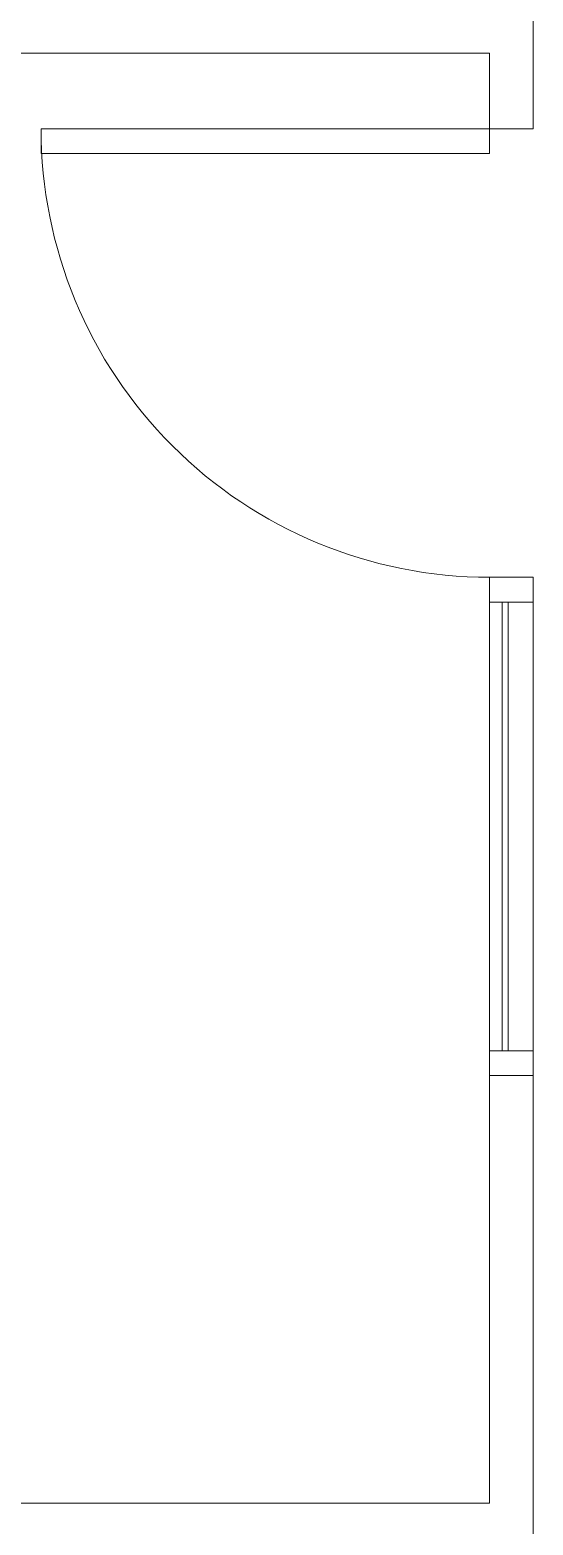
# Model space of a CAD drawing. Header units: inches. Extents: x 1 to 4637, y -664 to 702.
# Drawn here: x 1158.4 to 1198.8, y 197.4 to 317.4 of the extents above; entities that cross this region are included whole.
import ezdxf

# ---------------------------------------------------------------- set-up
doc = ezdxf.new("R2010")
doc.units = ezdxf.units.IN
doc.header["$MEASUREMENT"] = 0
for name, color, linetype, lineweight in [('A-DOOR', 31, 'Continuous', 9), ('A-DOOR-FRAM', 31, 'Continuous', 9), ('A-GLAZ', 151, 'Continuous', 9), ('I-WALL', 2, 'Continuous', 9)]:
    doc.layers.add(name, color=color, linetype=linetype, lineweight=lineweight)

# ---------------------------------------------------------------- blocks, each defined once
blk = doc.blocks.new('Single-Flush - With Sidelight - 36_ x 96_-2457192-New Construction - Tel_Data_Elec Plan')
at = {"layer": 'A-DOOR', "color": 250, "lineweight": 20}
for p, q in [((-16, -1.75), (-18, -1.75)), ((-18, -1.75), (-18, -37.75)), ((-16, -37.75), (-16, -1.75)), ((-16, -37.75), (-18, -37.75))]:
    blk.add_line(p, q, dxfattribs=at)
at = {"layer": 'A-DOOR'}
blk.add_arc((-18, -1.75), 36, 270, 0, dxfattribs=at)
at = {"layer": 'A-DOOR-FRAM', "color": 250, "lineweight": 20}
blk.add_line((58, 1.75), (58, -1.75), dxfattribs=at)
at = {"layer": 'A-GLAZ', "color": 250, "lineweight": 20}
for p, q in [((20, -0.75), (20, -0.25)), ((20, -0.25), (56, -0.25)), ((56, -0.75), (20, -0.75)), ((56, -0.25), (56, -0.75))]:
    blk.add_line(p, q, dxfattribs=at)

msp = doc.modelspace()

# ---------------------------------------------------------------- linework, layer by layer
at = {"layer": 'I-WALL', "color": 250, "lineweight": 20}
for p, q in [((1198.79, 309.47), (1198.79, 325.1)), ((1045.04, 315.53), (1195.29, 315.53)), ((1195.29, 315.53), (1195.29, 309.47)), ((1195.29, 309.47), (1198.79, 309.47)), ((1198.79, 273.47), (1195.29, 273.47)), ((1195.29, 273.47), (1195.29, 271.47)), ((1198.79, 271.47), (1198.79, 273.47)), ((1195.29, 271.47), (1198.79, 271.47)), ((1198.79, 235.47), (1195.29, 235.47)), ((1195.29, 235.47), (1195.29, 199.15)), ((1198.79, 158.83), (1198.79, 235.47)), ((1195.29, 199.15), (1042.04, 199.15))]:
    msp.add_line(p, q, dxfattribs=at)
at = {"layer": 'I-WALL', "lineweight": 13}
for p, q in [((1195.29, 235.47), (1195.29, 271.47)), ((1198.79, 271.47), (1198.79, 235.47))]:
    msp.add_line(p, q, dxfattribs=at)

# ---------------------------------------------------------------- block references
at = {"layer": 'A-DOOR', "lineweight": 13, "rotation": 269.9999999999999}
msp.add_blockref('Single-Flush - With Sidelight - 36_ x 96_-2457192-New Construction - Tel_Data_Elec Plan', (1197.04, 291.47), dxfattribs=at)

doc.saveas('drawing.dxf')
